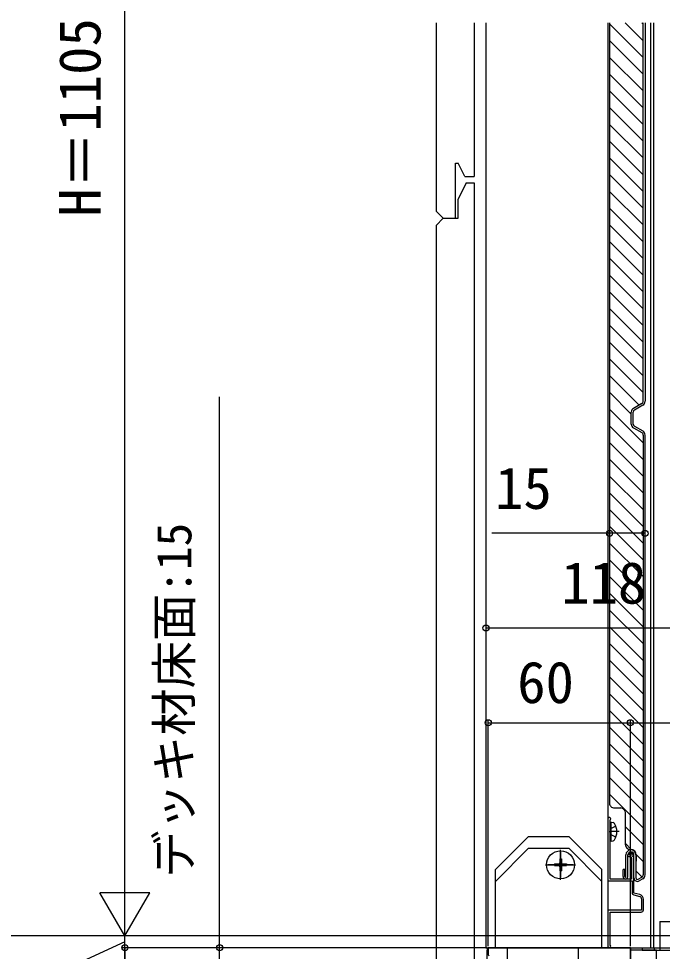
# Model space of a CAD drawing. Units: millimetres, scale not verified. Extents: x -1050 to 1050, y -1568 to 1559.
# Drawn here: x -625.9 to -354, y 410 to 803.8 of the extents above; entities that cross this region are included whole.
import ezdxf
from ezdxf.enums import TextEntityAlignment as Align

# ---------------------------------------------------------------- set-up
doc = ezdxf.new("R2010")
doc.units = ezdxf.units.MM
doc.header["$LTSCALE"] = 8
for name, color, linetype in [('0-3_YKK_11', 7, 'Continuous'), ('0-4_YKK_12', 2, 'Continuous'), ('0-5_YKK_13', 4, 'Continuous'), ('0-6_YKK_D', 6, 'Continuous')]:
    doc.layers.add(name, color=color, linetype=linetype)
doc.styles.add('ＭＳ ゴシック', font='')
doc.styles.get('ＭＳ ゴシック').set_extended_font_data('MS Gothic')

msp = doc.modelspace()

# ---------------------------------------------------------------- linework, layer by layer
at = {"layer": '0-3_YKK_11'}
for p, q in [((-366.059, 433.759), (-363.541, 433.085)), ((-362, 427.5), (-362, 431.965))]:
    msp.add_line(p, q, dxfattribs=at)
for points in [[(-377, 465.9), (-377, 439.7), (-366.8, 439.7), (-366.8, 434.725)], [(-367.2, 449.751), (-367, 449.469), (-367, 440.5), (-376.1, 440.5), (-376.1, 460.042), (-376.22, 460.225), (-376.22, 460.775), (-376.1, 460.958), (-376.1, 465.229), (-376, 465.453)], [(-363.482, 433.897), (-366, 434.572), (-366, 450.6)], [(-362.8, 432.119), (-362.8, 427.3), (-377, 427.3), (-377, 412.1)], [(-376, 412.547), (-376.1, 412.771), (-376.1, 426.5), (-363, 426.5)], [(-367.5, 370.5), (-367.5, 411.5), (-389.042, 411.5), (-389.225, 411.38), (-389.775, 411.38), (-389.958, 411.5), (-410.042, 411.5), (-410.225, 411.38), (-410.775, 411.38), (-410.958, 411.5), (-419.042, 411.5), (-419.225, 411.38), (-419.775, 411.38), (-419.958, 411.5), (-427.5, 411.5), (-427.5, 408.5), (-427.2, 408.2)]]:
    msp.add_lwpolyline(points, dxfattribs=at)
for centre, radius, start, end in [((-376.4, 465.9), 0.6, 311.81058, 180.00002), ((-366.9, 450.6), 0.9, 0.00001, 250.52873), ((-365.8, 434.725), 1, 180.00003, 255.00004), ((-364, 431.965), 2, 359.99997, 74.99997), ((-363.8, 432.119), 1, 359.99999, 75), ((-363, 427.5), 1, 269.99995, 359.99993), ((-376.4, 412.1), 0.6, 179.99998, 48.18942)]:
    msp.add_arc(centre, radius, start, end, dxfattribs=at)
at = {"layer": '0-4_YKK_12'}
for p, q in [((-428.5, 802.018), (-428.5, 411.5)), ((-377, 802.018), (-377, 411.5)), ((-359, 802.018), (-359, 411.5)), ((-357.7, 802.018), (-357.7, 411.5)), ((-397, 440.2), (-397, 452.8)), ((-397, 451.8), (-397, 441.2)), ((-403.3, 446.5), (-390.7, 446.5)), ((-391.7, 446.5), (-402.3, 446.5)), ((366.6, 416.5), (-701.045, 416.5)), ((-428.5, 411.5), (-355, 411.5)), ((-419.5, 411.5), (-419.5, 404.2)), ((-415, 411.5), (-355, 411.5)), ((-389.5, 411.5), (-389.5, 404.2)), ((-367.5, 406.5), (-367.5, 411.5))]:
    msp.add_line(p, q, dxfattribs=at)
at = {"layer": '0-5_YKK_13'}
for p, q in [((-449.5, 802.018), (-449.5, 722.501)), ((-433.5, 802.018), (-433.5, 737.101)), ((-376.311, 802.018), (-376.3, 472.496)), ((-362.106, 787.38), (-376.306, 801.579)), ((-362.106, 794.451), (-369.674, 802.018)), ((-362.106, 801.522), (-362.602, 802.018)), ((-362.103, 642.271), (-362.11, 802.018)), ((-361.31, 802.018), (-361.303, 642.271)), ((-362.106, 780.308), (-376.306, 794.508)), ((-362.105, 773.237), (-376.306, 787.437)), ((-362.105, 766.166), (-376.306, 780.366)), ((-362.105, 759.095), (-376.305, 773.295)), ((-362.105, 752.024), (-376.305, 766.224)), ((-362.105, 744.953), (-376.305, 759.153)), ((-362.105, 737.882), (-376.305, 752.082)), ((-362.105, 730.811), (-376.305, 745.011)), ((-441.3, 742.801), (-440.3, 742.801)), ((-441.3, 719.501), (-441.3, 742.801)), ((-437.4, 737.101), (-440.3, 742.801)), ((-437.4, 737.101), (-433.5, 737.101)), ((-362.105, 723.74), (-376.305, 737.94)), ((-436.8, 734.501), (-440.3, 727.501)), ((-436.8, 734.501), (-433.5, 734.501)), ((-433.5, 734.501), (-433.5, 282.101)), ((-362.104, 716.669), (-376.305, 730.869)), ((-440.3, 719.501), (-440.3, 727.501)), ((-446.5, 719.501), (-449.5, 722.501)), ((-362.104, 709.598), (-376.305, 723.798)), ((-446.5, 719.501), (-449.5, 716.501)), ((-446.5, 719.501), (-440.3, 719.501)), ((-446.5, 719.501), (-441.3, 719.501)), ((-449.5, 716.501), (-449.5, 267.501)), ((-362.104, 702.527), (-376.304, 716.726)), ((-362.104, 695.456), (-376.304, 709.655)), ((-362.104, 688.385), (-376.304, 702.584)), ((-362.104, 681.314), (-376.304, 695.513)), ((-362.104, 674.242), (-376.304, 688.442)), ((-362.104, 667.171), (-376.304, 681.371)), ((-362.103, 660.1), (-376.304, 674.3)), ((-362.103, 653.029), (-376.304, 667.229)), ((-362.103, 645.958), (-376.303, 660.158)), ((-363.809, 640.593), (-376.303, 653.087)), ((-367.103, 636.816), (-376.303, 646.016)), ((-362.103, 624.745), (-376.303, 638.945)), ((-362.703, 641.232), (-366.203, 639.211)), ((-362.303, 640.539), (-365.803, 638.518)), ((-367.103, 632.58), (-367.103, 637.652)), ((-366.303, 632.58), (-366.303, 637.652)), ((-362.103, 617.674), (-376.303, 631.874)), ((-366.203, 631.022), (-362.703, 629.001)), ((-365.803, 631.714), (-362.303, 629.694)), ((-362.103, 627.962), (-362.1, 442.271)), ((-361.3, 442.271), (-361.303, 627.962)), ((-362.103, 610.603), (-376.303, 624.803)), ((-362.103, 603.532), (-376.303, 617.732)), ((-362.102, 596.461), (-376.303, 610.66)), ((-362.102, 589.39), (-376.303, 603.589)), ((-362.102, 582.319), (-376.302, 596.518)), ((-362.102, 575.248), (-376.302, 589.447)), ((-362.102, 568.176), (-376.302, 582.376)), ((-362.102, 561.105), (-376.302, 575.305)), ((-362.102, 554.034), (-376.302, 568.234)), ((-362.102, 546.963), (-376.302, 561.163)), ((-362.101, 539.892), (-376.302, 554.092)), ((-362.101, 532.821), (-376.302, 547.021)), ((-362.101, 525.75), (-376.301, 539.95)), ((-362.101, 518.679), (-376.301, 532.879)), ((-362.101, 511.608), (-376.301, 525.808)), ((-362.101, 504.537), (-376.301, 518.737)), ((-362.101, 497.466), (-376.301, 511.666)), ((-362.101, 490.395), (-376.301, 504.594)), ((-362.101, 483.324), (-376.301, 497.523)), ((-362.1, 476.253), (-376.301, 490.452)), ((-362.1, 469.181), (-376.301, 483.381)), ((-362.1, 462.11), (-376.3, 476.31)), ((-374.3, 470.496), (-371.6, 470.496)), ((-369.6, 454.996), (-369.6, 468.496)), ((-375.6, 464.5), (-376.1, 464.412)), ((-376.1, 456.588), (-376.1, 464.412)), ((-375.6, 464.5), (-374.798, 464.359)), ((-375.6, 456.5), (-375.6, 464.5)), ((-362.1, 455.039), (-369.6, 462.539)), ((-410.5, 458.5), (-424.5, 444.5)), ((-410.5, 458.5), (-393.5, 458.5)), ((-393.5, 458.5), (-379.5, 444.5)), ((-372.2, 460.5), (-376.1, 460.5)), ((-410.5, 453.5), (-424.5, 439.5)), ((-410.5, 453.5), (-393.5, 453.5)), ((-393.5, 453.5), (-379.5, 439.5)), ((-375.6, 456.5), (-376.1, 456.588)), ((-375.6, 456.5), (-374.798, 456.642)), ((-367.121, 452.989), (-369.6, 455.468)), ((-367.3, 452.996), (-367.6, 452.996)), ((-397.35, 449), (-396.65, 449)), ((-397.35, 449), (-397.35, 447.35)), ((-396.65, 449), (-396.65, 447.35)), ((-369.4, 441.496), (-369.4, 450.696)), ((-368.6, 441.496), (-368.6, 450.696)), ((-366, 441.001), (-366, 450.696)), ((-365.2, 450.696), (-365.2, 441.001)), ((-362.1, 447.968), (-365.007, 450.875)), ((-365, 450.696), (-365, 447.996)), ((-399.5, 446.85), (-399.5, 446.15)), ((-399.5, 446.85), (-397.85, 446.85)), ((-399.5, 446.15), (-397.85, 446.15)), ((-397.35, 445.65), (-397.35, 444)), ((-396.65, 445.65), (-396.65, 444)), ((-396.15, 446.85), (-394.5, 446.85)), ((-396.15, 446.15), (-394.5, 446.15)), ((-394.5, 446.85), (-394.5, 446.15)), ((-424.5, 411.5), (-424.5, 444.5)), ((-397.35, 444), (-396.65, 444)), ((-379.5, 411.5), (-379.5, 444.5)), ((-369.8, 444.496), (-370.6, 444.496)), ((-370.6, 441.496), (-370.6, 444.496)), ((-369.8, 441.496), (-369.8, 444.496)), ((-362.543, 441.34), (-365.2, 443.997)), ((-364.15, 440.395), (-362.7, 441.232)), ((-362.3, 440.539), (-363.75, 439.702)), ((-355, 422.5), (-355, 410.5)), ((-428, 296.901), (-428, 410.5)), ((-427, 411.5), (-415, 411.5)), ((-424.5, 411.5), (-379.5, 411.5)), ((-367.5, 411.5), (-367.5, 406.5)), ((-362.5, 411.5), (-355, 411.5)), ((-362.5, 411.5), (-362.5, 410.5)), ((-362.5, 410.5), (-335, 410.5)), ((-357.5, 411.5), (-357.5, 410.5)), ((-355, 411.5), (-335, 411.5))]:
    msp.add_line(p, q, dxfattribs=at)
for points in [[(-373.621, 462.8), (-375.937, 461.645), (-376.1, 461.339)], [(-373.621, 458.2), (-375.937, 459.355), (-376.1, 459.661)], [(-355, 422.5), (-335, 422.5), (-335, 410.5)]]:
    msp.add_lwpolyline(points, dxfattribs=at)
msp.add_lwpolyline([(-367.5, 410.5), (-367.5, 371.5), (-356.5, 371.5), (-356.5, 410.5)], close=True, dxfattribs=at)
for centre, radius in [((-397, 446.5), 5.9), ((-368.234, 450.841), 0.1), ((-368.011, 449.987), 0.1), ((-367.811, 451.372), 0.1), ((-367.312, 450.497), 0.1), ((-367.304, 449.588), 0.1), ((-367.102, 451.272), 0.1), ((-366.712, 450.72), 0.1), ((-366.612, 451.372), 0.1), ((-366.512, 450.087), 0.1)]:
    msp.add_circle(centre, radius, dxfattribs=at)
for centre, radius, start, end in [((-363.303, 642.271), 1.2, 300.00096, 0.00096), ((-363.303, 642.271), 2, 300.00096, 0.00096), ((-365.303, 637.652), 1.8, 120.00096, 180.00096), ((-365.303, 637.652), 1, 120.00096, 180.00096), ((-365.303, 632.58), 1.8, 180.00096, 240.00096), ((-365.303, 632.58), 1, 180.00096, 240.00096), ((-363.303, 627.962), 1.2, 0.00096, 60.00096), ((-363.303, 627.962), 2, 0.00096, 60.00096), ((-374.3, 472.496), 2, 180.00096, 270.00096), ((-371.6, 468.496), 2, 0.00096, 90.00096), ((-374.954, 463.472), 0.9, 32.05588, 80), ((-379.7, 460.5), 6.5, 327.94412, 32.05588), ((-374.954, 457.528), 0.9, 280, 327.94412), ((-367.6, 454.996), 2, 180.00096, 270.00096), ((-367.3, 450.696), 2.3, 0.00096, 90.00096), ((-367.3, 450.696), 2.1, 90.00096, 180.00096), ((-367.3, 450.696), 1.3, 90.00096, 180.00096), ((-367.3, 450.696), 2.1, 0.00096, 90.00096), ((-367.3, 450.696), 1.3, 0.00096, 90.00096), ((-397.85, 447.35), 0.5, 270, 0), ((-397.85, 445.65), 0.5, 0, 90), ((-396.15, 447.35), 0.5, 180, 270), ((-396.15, 445.65), 0.5, 90, 180), ((-369.6, 441.496), 1, 180.00096, 270.00096), ((-369.6, 441.496), 0.2, 180.00096, 270.00096), ((-369.6, 441.496), 0.2, 270.00096, 0.00096), ((-369.6, 441.496), 1, 270.00096, 0.00096), ((-363.3, 442.271), 1.2, 300.00096, 0.00096), ((-363.3, 442.271), 2, 300.00096, 0.00096), ((-364.5, 441.001), 1.5, 180.00096, 300.00096), ((-364.5, 441.001), 0.7, 180.00096, 300.00096), ((-427, 410.5), 1, 90, 180)]:
    msp.add_arc(centre, radius, start, end, dxfattribs=at)
at = {"layer": '0-6_YKK_D'}
for p, q in [((-581, 437.5), (-581, 1130.5)), ((-428.5, 546.5), (-310.5, 546.5)), ((-427.5, 412.2), (-427.5, 507.5)), ((-427.5, 506.5), (-367.5, 506.5)), ((-367.5, 412.2), (-367.5, 507.5)), ((-367.5, 412.2), (-367.5, 507.5)), ((-581, 416.5), (-581, 452.873)), ((-581, 416.5), (-591.5, 434.687)), ((-570.5, 434.687), (-591.5, 434.687)), ((-581, 416.5), (-570.5, 434.687)), ((-581, 416.5), (-581, 421.6)), ((-581, 411.5), (-581, 416.5)), ((-581, 411.5), (-581, 416.5)), ((-428, 411.5), (-582, 411.5)), ((-428, 411.5), (-582, 411.5)), ((-581, 246.5), (-581, 411.5)), ((-581, 411.5), (-581, 406.4)), ((-428, 411.5), (-542, 411.5))]:
    msp.add_line(p, q, dxfattribs=at)
for points in [[(-541, 396.5), (-541, 411.5), (-541, 644.068)], [(-361.306, 586.5), (-376.304, 586.5), (-425.959, 586.5)], [(-367.5, 506.5), (-327.5, 506.5), (-279.945, 506.5)], [(-581, 414), (-621, 395.595), (-621, 371.686)]]:
    msp.add_lwpolyline(points, dxfattribs=at)
for centre in [(-376.304, 586.5), (-361.306, 586.5), (-428.5, 546.5), (-427.5, 506.5), (-367.5, 506.5), (-367.5, 506.5), (-581, 411.5), (-581, 411.5), (-541, 411.5)]:
    msp.add_circle(centre, 1.275, dxfattribs=at)

# ---------------------------------------------------------------- texts
at = {"layer": '0-6_YKK_D', "style": 'ＭＳ ゴシック'}
for s, height, p in [('H＝1105', 17.6, (-586, 720.114)), ('デッキ材床面:15', 14.66, (-548.5, 441))]:
    msp.add_text(s, height=height, rotation=90, dxfattribs=at).set_placement(p, align=Align.BOTTOM_LEFT)
for s, p in [('15', (-424.64, 591.5)), ('118', (-396.705, 551.5)), ('60', (-415.295, 509.5))]:
    msp.add_text(s, height=17.6, dxfattribs=at).set_placement(p, align=Align.BOTTOM_LEFT)

doc.saveas('drawing.dxf')
